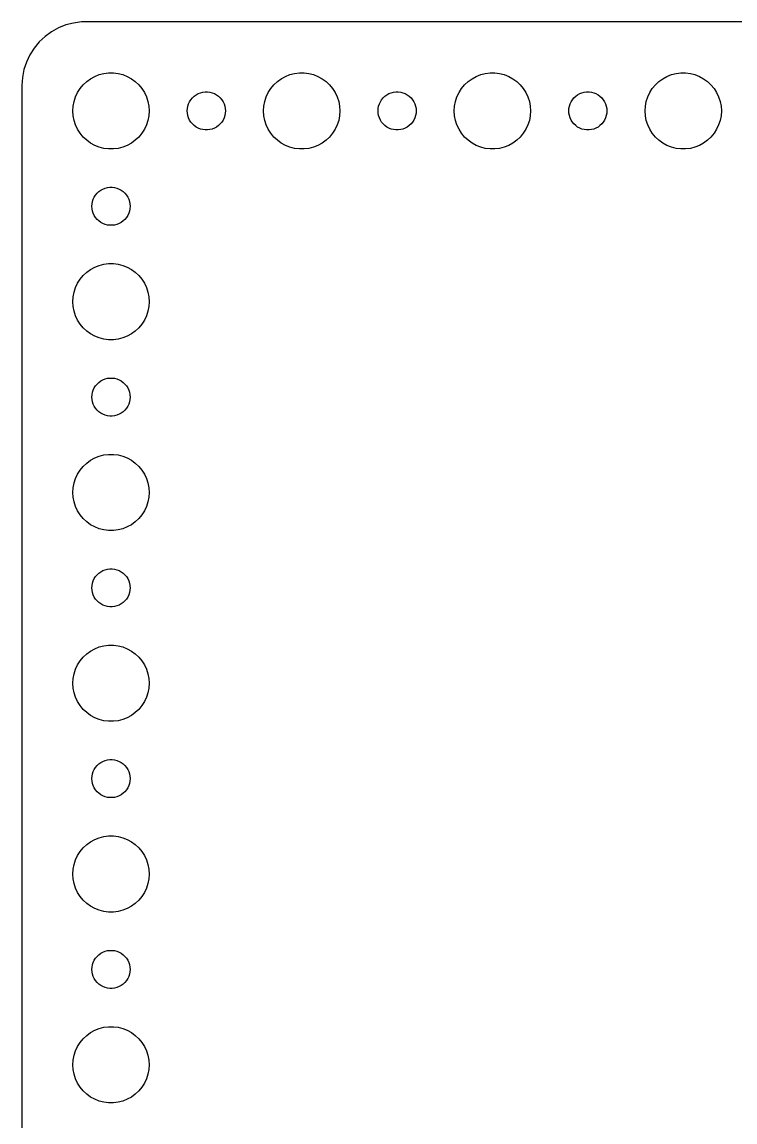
# Model space of a CAD drawing. Header units: metres. Extents: x -112 to 112, y -82 to 82.
# Drawn here: x -112 to -55.9, y -4.5 to 82 of the extents above; entities that cross this region are included whole.
import ezdxf

# ---------------------------------------------------------------- set-up
doc = ezdxf.new("R2010")
doc.units = ezdxf.units.M

msp = doc.modelspace()

# ---------------------------------------------------------------- linework, layer by layer
for p, q in [((-109.129, 81.5241), (-109.679, 81.2216)), ((-108.545, 81.7553), (-109.129, 81.5241)), ((-107.937, 81.9114), (-108.545, 81.7553)), ((-107.314, 81.9901), (-107.937, 81.9114)), ((107.314, 81.9901), (-107.314, 81.9901)), ((-110.187, 80.8526), (-110.645, 80.4227)), ((-109.679, 81.2216), (-110.187, 80.8526)), ((-111.045, 79.9389), (-111.382, 79.4088)), ((-110.645, 80.4227), (-111.045, 79.9389)), ((-111.649, 78.8406), (-111.843, 78.2434)), ((-111.382, 79.4088), (-111.649, 78.8406)), ((-111.843, 78.2434), (-111.961, 77.6267)), ((-106.277, 77.7145), (-105.927, 77.8532)), ((-105.927, 77.8532), (-105.562, 77.9469)), ((-105.562, 77.9469), (-105.188, 77.9941)), ((-105.188, 77.9941), (-104.812, 77.9941)), ((-104.812, 77.9941), (-104.438, 77.9469)), ((-104.438, 77.9469), (-104.073, 77.8532)), ((-104.073, 77.8532), (-103.723, 77.7145)), ((-91.2773, 77.7145), (-90.927, 77.8532)), ((-90.927, 77.8532), (-90.5621, 77.9469)), ((-90.5621, 77.9469), (-90.1884, 77.9941)), ((-90.1884, 77.9941), (-89.8116, 77.9941)), ((-89.8116, 77.9941), (-89.4379, 77.9469)), ((-89.4379, 77.9469), (-89.073, 77.8532)), ((-89.073, 77.8532), (-88.7227, 77.7145)), ((-76.2773, 77.7145), (-75.927, 77.8532)), ((-75.927, 77.8532), (-75.5621, 77.9469)), ((-75.5621, 77.9469), (-75.1884, 77.9941)), ((-75.1884, 77.9941), (-74.8116, 77.9941)), ((-74.8116, 77.9941), (-74.4379, 77.9469)), ((-74.4379, 77.9469), (-74.073, 77.8532)), ((-74.073, 77.8532), (-73.7227, 77.7145)), ((-61.2773, 77.7145), (-60.927, 77.8532)), ((-60.927, 77.8532), (-60.5621, 77.9469)), ((-60.5621, 77.9469), (-60.1884, 77.9941)), ((-60.1884, 77.9941), (-59.8116, 77.9941)), ((-59.8116, 77.9941), (-59.4379, 77.9469)), ((-59.4379, 77.9469), (-59.0729, 77.8532)), ((-59.0729, 77.8532), (-58.7227, 77.7145)), ((-111.961, 77.6267), (-112, 77)), ((-112, 77), (-112, -77)), ((-107.427, 76.7634), (-107.187, 77.0536)), ((-107.187, 77.0536), (-106.912, 77.3115)), ((-106.912, 77.3115), (-106.607, 77.533)), ((-106.607, 77.533), (-106.277, 77.7145)), ((-103.723, 77.7145), (-103.393, 77.533)), ((-103.393, 77.533), (-103.088, 77.3115)), ((-103.088, 77.3115), (-102.813, 77.0536)), ((-102.813, 77.0536), (-102.573, 76.7634)), ((-92.427, 76.7634), (-92.1869, 77.0536)), ((-92.1869, 77.0536), (-91.9123, 77.3115)), ((-91.9123, 77.3115), (-91.6075, 77.533)), ((-91.6075, 77.533), (-91.2773, 77.7145)), ((-88.7227, 77.7145), (-88.3925, 77.533)), ((-88.3925, 77.533), (-88.0877, 77.3115)), ((-88.0877, 77.3115), (-87.8131, 77.0536)), ((-87.8131, 77.0536), (-87.573, 76.7634)), ((-77.427, 76.7634), (-77.1869, 77.0536)), ((-77.1869, 77.0536), (-76.9123, 77.3115)), ((-76.9123, 77.3115), (-76.6075, 77.533)), ((-76.6075, 77.533), (-76.2773, 77.7145)), ((-73.7227, 77.7145), (-73.3925, 77.533)), ((-73.3925, 77.533), (-73.0877, 77.3115)), ((-73.0877, 77.3115), (-72.8131, 77.0536)), ((-72.8131, 77.0536), (-72.573, 76.7634)), ((-62.427, 76.7634), (-62.1869, 77.0536)), ((-62.1869, 77.0536), (-61.9123, 77.3115)), ((-61.9123, 77.3115), (-61.6075, 77.533)), ((-61.6075, 77.533), (-61.2773, 77.7145)), ((-58.7227, 77.7145), (-58.3925, 77.533)), ((-58.3925, 77.533), (-58.0877, 77.3115)), ((-58.0877, 77.3115), (-57.8131, 77.0536)), ((-57.8131, 77.0536), (-57.5729, 76.7634)), ((-107.789, 76.1044), (-107.629, 76.4453)), ((-107.629, 76.4453), (-107.427, 76.7634)), ((-102.573, 76.7634), (-102.371, 76.4453)), ((-102.371, 76.4453), (-102.211, 76.1044)), ((-98.5934, 76.0268), (-98.4561, 76.1558)), ((-98.4561, 76.1558), (-98.3037, 76.2665)), ((-98.3037, 76.2665), (-98.1387, 76.3572)), ((-98.1387, 76.3572), (-97.9635, 76.4266)), ((-97.9635, 76.4266), (-97.7811, 76.4734)), ((-97.7811, 76.4734), (-97.5942, 76.497)), ((-97.5942, 76.497), (-97.4058, 76.497)), ((-97.4058, 76.497), (-97.2189, 76.4734)), ((-97.2189, 76.4734), (-97.0365, 76.4266)), ((-97.0365, 76.4266), (-96.8613, 76.3572)), ((-96.8613, 76.3572), (-96.6963, 76.2665)), ((-96.6963, 76.2665), (-96.5439, 76.1558)), ((-96.5439, 76.1558), (-96.4065, 76.0268)), ((-92.7893, 76.1044), (-92.6289, 76.4453)), ((-92.6289, 76.4453), (-92.427, 76.7634)), ((-87.573, 76.7634), (-87.3711, 76.4453)), ((-87.3711, 76.4453), (-87.2107, 76.1044)), ((-83.5934, 76.0268), (-83.4561, 76.1558)), ((-83.4561, 76.1558), (-83.3037, 76.2665)), ((-83.3037, 76.2665), (-83.1387, 76.3572)), ((-83.1387, 76.3572), (-82.9635, 76.4266)), ((-82.9635, 76.4266), (-82.7811, 76.4734)), ((-82.7811, 76.4734), (-82.5942, 76.497)), ((-82.5942, 76.497), (-82.4058, 76.497)), ((-82.4058, 76.497), (-82.2189, 76.4734)), ((-82.2189, 76.4734), (-82.0365, 76.4266)), ((-82.0365, 76.4266), (-81.8613, 76.3572)), ((-81.8613, 76.3572), (-81.6963, 76.2665)), ((-81.6963, 76.2665), (-81.5439, 76.1558)), ((-81.5439, 76.1558), (-81.4065, 76.0268)), ((-77.7893, 76.1044), (-77.6289, 76.4453)), ((-77.6289, 76.4453), (-77.427, 76.7634)), ((-72.573, 76.7634), (-72.3711, 76.4453)), ((-72.3711, 76.4453), (-72.2107, 76.1044)), ((-68.5934, 76.0268), (-68.4561, 76.1558)), ((-68.4561, 76.1558), (-68.3037, 76.2665)), ((-68.3037, 76.2665), (-68.1387, 76.3572)), ((-68.1387, 76.3572), (-67.9635, 76.4266)), ((-67.9635, 76.4266), (-67.7811, 76.4734)), ((-67.7811, 76.4734), (-67.5942, 76.497)), ((-67.5942, 76.497), (-67.4058, 76.497)), ((-67.4058, 76.497), (-67.2189, 76.4734)), ((-67.2189, 76.4734), (-67.0365, 76.4266)), ((-67.0365, 76.4266), (-66.8613, 76.3572)), ((-66.8613, 76.3572), (-66.6963, 76.2665)), ((-66.6963, 76.2665), (-66.5439, 76.1558)), ((-66.5439, 76.1558), (-66.4065, 76.0268)), ((-62.7893, 76.1044), (-62.6289, 76.4453)), ((-62.6289, 76.4453), (-62.427, 76.7634)), ((-57.5729, 76.7634), (-57.3711, 76.4453)), ((-57.3711, 76.4453), (-57.2107, 76.1044)), ((-108, 75), (-107.976, 75.376)), ((-107.976, 75.376), (-107.906, 75.7461)), ((-107.906, 75.7461), (-107.789, 76.1044)), ((-102.211, 76.1044), (-102.094, 75.7461)), ((-102.094, 75.7461), (-102.024, 75.376)), ((-102.024, 75.376), (-102, 75)), ((-98.9882, 75.188), (-98.9529, 75.373)), ((-98.9529, 75.373), (-98.8947, 75.5522)), ((-98.8947, 75.5522), (-98.8145, 75.7226)), ((-98.8145, 75.7226), (-98.7135, 75.8817)), ((-98.7135, 75.8817), (-98.5934, 76.0268)), ((-96.4065, 76.0268), (-96.2865, 75.8817)), ((-96.2865, 75.8817), (-96.1855, 75.7226)), ((-96.1855, 75.7226), (-96.1053, 75.5522)), ((-96.1053, 75.5522), (-96.0471, 75.373)), ((-96.0471, 75.373), (-96.0118, 75.188)), ((-93, 75), (-92.9763, 75.376)), ((-92.9763, 75.376), (-92.9057, 75.7461)), ((-92.9057, 75.7461), (-92.7893, 76.1044)), ((-87.2107, 76.1044), (-87.0943, 75.7461)), ((-87.0943, 75.7461), (-87.0237, 75.376)), ((-87.0237, 75.376), (-87, 75)), ((-83.9882, 75.188), (-83.9529, 75.373)), ((-83.9529, 75.373), (-83.8947, 75.5522)), ((-83.8947, 75.5522), (-83.8145, 75.7226)), ((-83.8145, 75.7226), (-83.7135, 75.8817)), ((-83.7135, 75.8817), (-83.5934, 76.0268)), ((-81.4065, 76.0268), (-81.2865, 75.8817)), ((-81.2865, 75.8817), (-81.1855, 75.7226)), ((-81.1855, 75.7226), (-81.1053, 75.5522)), ((-81.1053, 75.5522), (-81.0471, 75.373)), ((-81.0471, 75.373), (-81.0118, 75.188)), ((-78, 75), (-77.9763, 75.376)), ((-77.9763, 75.376), (-77.9057, 75.7461)), ((-77.9057, 75.7461), (-77.7893, 76.1044)), ((-72.2107, 76.1044), (-72.0943, 75.7461)), ((-72.0943, 75.7461), (-72.0237, 75.376)), ((-72.0237, 75.376), (-72, 75)), ((-68.9882, 75.188), (-68.9529, 75.373)), ((-68.9529, 75.373), (-68.8947, 75.5522)), ((-68.8947, 75.5522), (-68.8145, 75.7226)), ((-68.8145, 75.7226), (-68.7135, 75.8817)), ((-68.7135, 75.8817), (-68.5934, 76.0268)), ((-66.4065, 76.0268), (-66.2865, 75.8817)), ((-66.2865, 75.8817), (-66.1855, 75.7226)), ((-66.1855, 75.7226), (-66.1053, 75.5522)), ((-66.1053, 75.5522), (-66.0471, 75.373)), ((-66.0471, 75.373), (-66.0118, 75.188)), ((-63, 75), (-62.9763, 75.376)), ((-62.9763, 75.376), (-62.9057, 75.7461)), ((-62.9057, 75.7461), (-62.7893, 76.1044)), ((-57.2107, 76.1044), (-57.0942, 75.7461)), ((-57.0942, 75.7461), (-57.0237, 75.376)), ((-57.0237, 75.376), (-57, 75)), ((-107.976, 74.624), (-108, 75)), ((-107.906, 74.2539), (-107.976, 74.624)), ((-102.024, 74.624), (-102.094, 74.2539)), ((-102, 75), (-102.024, 74.624)), ((-99, 75), (-98.9882, 75.188)), ((-98.9882, 74.812), (-99, 75)), ((-98.9529, 74.627), (-98.9882, 74.812)), ((-98.8947, 74.4478), (-98.9529, 74.627)), ((-98.8145, 74.2774), (-98.8947, 74.4478)), ((-96.1053, 74.4478), (-96.1855, 74.2774)), ((-96.0471, 74.627), (-96.1053, 74.4478)), ((-96.0118, 74.812), (-96.0471, 74.627)), ((-96.0118, 75.188), (-96, 75)), ((-96, 75), (-96.0118, 74.812)), ((-92.9763, 74.624), (-93, 75)), ((-92.9057, 74.2539), (-92.9763, 74.624)), ((-87.0237, 74.624), (-87.0943, 74.2539)), ((-87, 75), (-87.0237, 74.624)), ((-84, 75), (-83.9882, 75.188)), ((-83.9882, 74.812), (-84, 75)), ((-83.9529, 74.627), (-83.9882, 74.812)), ((-83.8947, 74.4478), (-83.9529, 74.627)), ((-83.8145, 74.2774), (-83.8947, 74.4478)), ((-81.1053, 74.4478), (-81.1855, 74.2774)), ((-81.0471, 74.627), (-81.1053, 74.4478)), ((-81.0118, 74.812), (-81.0471, 74.627)), ((-81.0118, 75.188), (-81, 75)), ((-81, 75), (-81.0118, 74.812)), ((-77.9763, 74.624), (-78, 75)), ((-77.9057, 74.2539), (-77.9763, 74.624)), ((-72.0237, 74.624), (-72.0943, 74.2539)), ((-72, 75), (-72.0237, 74.624)), ((-69, 75), (-68.9882, 75.188)), ((-68.9882, 74.812), (-69, 75)), ((-68.9529, 74.627), (-68.9882, 74.812)), ((-68.8947, 74.4478), (-68.9529, 74.627)), ((-68.8145, 74.2774), (-68.8947, 74.4478)), ((-66.1053, 74.4478), (-66.1855, 74.2774)), ((-66.0471, 74.627), (-66.1053, 74.4478)), ((-66.0118, 74.812), (-66.0471, 74.627)), ((-66.0118, 75.188), (-66, 75)), ((-66, 75), (-66.0118, 74.812)), ((-62.9763, 74.624), (-63, 75)), ((-62.9057, 74.2539), (-62.9763, 74.624)), ((-57.0237, 74.624), (-57.0942, 74.2539)), ((-57, 75), (-57.0237, 74.624)), ((-107.789, 73.8956), (-107.906, 74.2539)), ((-107.629, 73.5547), (-107.789, 73.8956)), ((-107.427, 73.2366), (-107.629, 73.5547)), ((-102.371, 73.5547), (-102.573, 73.2366)), ((-102.211, 73.8956), (-102.371, 73.5547)), ((-102.094, 74.2539), (-102.211, 73.8956)), ((-98.7135, 74.1183), (-98.8145, 74.2774)), ((-98.5934, 73.9732), (-98.7135, 74.1183)), ((-98.4561, 73.8442), (-98.5934, 73.9732)), ((-98.3037, 73.7335), (-98.4561, 73.8442)), ((-98.1387, 73.6428), (-98.3037, 73.7335)), ((-97.9635, 73.5734), (-98.1387, 73.6428)), ((-97.7811, 73.5266), (-97.9635, 73.5734)), ((-97.5942, 73.503), (-97.7811, 73.5266)), ((-97.2189, 73.5266), (-97.4058, 73.503)), ((-97.0365, 73.5734), (-97.2189, 73.5266)), ((-96.8613, 73.6428), (-97.0365, 73.5734)), ((-96.6963, 73.7335), (-96.8613, 73.6428)), ((-96.5439, 73.8442), (-96.6963, 73.7335)), ((-96.4065, 73.9732), (-96.5439, 73.8442)), ((-96.2865, 74.1183), (-96.4065, 73.9732)), ((-96.1855, 74.2774), (-96.2865, 74.1183)), ((-92.7893, 73.8956), (-92.9057, 74.2539)), ((-92.6289, 73.5547), (-92.7893, 73.8956)), ((-92.427, 73.2366), (-92.6289, 73.5547)), ((-87.3711, 73.5547), (-87.573, 73.2366)), ((-87.2107, 73.8956), (-87.3711, 73.5547)), ((-87.0943, 74.2539), (-87.2107, 73.8956)), ((-83.7135, 74.1183), (-83.8145, 74.2774)), ((-83.5934, 73.9732), (-83.7135, 74.1183)), ((-83.4561, 73.8442), (-83.5934, 73.9732)), ((-83.3037, 73.7335), (-83.4561, 73.8442)), ((-83.1387, 73.6428), (-83.3037, 73.7335)), ((-82.9635, 73.5734), (-83.1387, 73.6428)), ((-82.7811, 73.5266), (-82.9635, 73.5734)), ((-82.5942, 73.503), (-82.7811, 73.5266)), ((-82.2189, 73.5266), (-82.4058, 73.503)), ((-82.0365, 73.5734), (-82.2189, 73.5266)), ((-81.8613, 73.6428), (-82.0365, 73.5734)), ((-81.6963, 73.7335), (-81.8613, 73.6428)), ((-81.5439, 73.8442), (-81.6963, 73.7335)), ((-81.4065, 73.9732), (-81.5439, 73.8442)), ((-81.2865, 74.1183), (-81.4065, 73.9732)), ((-81.1855, 74.2774), (-81.2865, 74.1183)), ((-77.7893, 73.8956), (-77.9057, 74.2539)), ((-77.6289, 73.5547), (-77.7893, 73.8956)), ((-77.427, 73.2366), (-77.6289, 73.5547)), ((-72.3711, 73.5547), (-72.573, 73.2366)), ((-72.2107, 73.8956), (-72.3711, 73.5547)), ((-72.0943, 74.2539), (-72.2107, 73.8956)), ((-68.7135, 74.1183), (-68.8145, 74.2774)), ((-68.5934, 73.9732), (-68.7135, 74.1183)), ((-68.4561, 73.8442), (-68.5934, 73.9732)), ((-68.3037, 73.7335), (-68.4561, 73.8442)), ((-68.1387, 73.6428), (-68.3037, 73.7335)), ((-67.9635, 73.5734), (-68.1387, 73.6428)), ((-67.7811, 73.5266), (-67.9635, 73.5734)), ((-67.5942, 73.503), (-67.7811, 73.5266)), ((-67.2189, 73.5266), (-67.4058, 73.503)), ((-67.0365, 73.5734), (-67.2189, 73.5266)), ((-66.8613, 73.6428), (-67.0365, 73.5734)), ((-66.6963, 73.7335), (-66.8613, 73.6428)), ((-66.5439, 73.8442), (-66.6963, 73.7335)), ((-66.4065, 73.9732), (-66.5439, 73.8442)), ((-66.2865, 74.1183), (-66.4065, 73.9732)), ((-66.1855, 74.2774), (-66.2865, 74.1183)), ((-62.7893, 73.8956), (-62.9057, 74.2539)), ((-62.6289, 73.5547), (-62.7893, 73.8956)), ((-62.427, 73.2366), (-62.6289, 73.5547)), ((-57.3711, 73.5547), (-57.5729, 73.2366)), ((-57.2107, 73.8956), (-57.3711, 73.5547)), ((-57.0942, 74.2539), (-57.2107, 73.8956)), ((-107.187, 72.9464), (-107.427, 73.2366)), ((-106.912, 72.6885), (-107.187, 72.9464)), ((-106.607, 72.467), (-106.912, 72.6885)), ((-103.088, 72.6885), (-103.393, 72.467)), ((-102.813, 72.9464), (-103.088, 72.6885)), ((-102.573, 73.2366), (-102.813, 72.9464)), ((-97.4058, 73.503), (-97.5942, 73.503)), ((-92.1869, 72.9464), (-92.427, 73.2366)), ((-91.9123, 72.6885), (-92.1869, 72.9464)), ((-91.6075, 72.467), (-91.9123, 72.6885)), ((-88.0877, 72.6885), (-88.3925, 72.467)), ((-87.8131, 72.9464), (-88.0877, 72.6885)), ((-87.573, 73.2366), (-87.8131, 72.9464)), ((-82.4058, 73.503), (-82.5942, 73.503)), ((-77.1869, 72.9464), (-77.427, 73.2366)), ((-76.9123, 72.6885), (-77.1869, 72.9464)), ((-76.6075, 72.467), (-76.9123, 72.6885)), ((-73.0877, 72.6885), (-73.3925, 72.467)), ((-72.8131, 72.9464), (-73.0877, 72.6885)), ((-72.573, 73.2366), (-72.8131, 72.9464)), ((-67.4058, 73.503), (-67.5942, 73.503)), ((-62.1869, 72.9464), (-62.427, 73.2366)), ((-61.9123, 72.6885), (-62.1869, 72.9464)), ((-61.6075, 72.467), (-61.9123, 72.6885)), ((-58.0877, 72.6885), (-58.3925, 72.467)), ((-57.8131, 72.9464), (-58.0877, 72.6885)), ((-57.5729, 73.2366), (-57.8131, 72.9464)), ((-106.277, 72.2855), (-106.607, 72.467)), ((-105.927, 72.1468), (-106.277, 72.2855)), ((-105.562, 72.0531), (-105.927, 72.1468)), ((-105.188, 72.0059), (-105.562, 72.0531)), ((-104.812, 72.0059), (-105.188, 72.0059)), ((-104.438, 72.0531), (-104.812, 72.0059)), ((-104.073, 72.1468), (-104.438, 72.0531)), ((-103.723, 72.2855), (-104.073, 72.1468)), ((-103.393, 72.467), (-103.723, 72.2855)), ((-91.2773, 72.2855), (-91.6075, 72.467)), ((-90.927, 72.1468), (-91.2773, 72.2855)), ((-90.5621, 72.0531), (-90.927, 72.1468)), ((-90.1884, 72.0059), (-90.5621, 72.0531)), ((-89.8116, 72.0059), (-90.1884, 72.0059)), ((-89.4379, 72.0531), (-89.8116, 72.0059)), ((-89.073, 72.1468), (-89.4379, 72.0531)), ((-88.7227, 72.2855), (-89.073, 72.1468)), ((-88.3925, 72.467), (-88.7227, 72.2855)), ((-76.2773, 72.2855), (-76.6075, 72.467)), ((-75.927, 72.1468), (-76.2773, 72.2855)), ((-75.5621, 72.0531), (-75.927, 72.1468)), ((-75.1884, 72.0059), (-75.5621, 72.0531)), ((-74.8116, 72.0059), (-75.1884, 72.0059)), ((-74.4379, 72.0531), (-74.8116, 72.0059)), ((-74.073, 72.1468), (-74.4379, 72.0531)), ((-73.7227, 72.2855), (-74.073, 72.1468)), ((-73.3925, 72.467), (-73.7227, 72.2855)), ((-61.2773, 72.2855), (-61.6075, 72.467)), ((-60.927, 72.1468), (-61.2773, 72.2855)), ((-60.5621, 72.0531), (-60.927, 72.1468)), ((-60.1884, 72.0059), (-60.5621, 72.0531)), ((-59.8116, 72.0059), (-60.1884, 72.0059)), ((-59.4379, 72.0531), (-59.8116, 72.0059)), ((-59.0729, 72.1468), (-59.4379, 72.0531)), ((-58.7227, 72.2855), (-59.0729, 72.1468)), ((-58.3925, 72.467), (-58.7227, 72.2855)), ((-106.314, 68.2226), (-106.214, 68.3817)), ((-106.214, 68.3817), (-106.093, 68.5268)), ((-106.093, 68.5268), (-105.956, 68.6558)), ((-105.956, 68.6558), (-105.804, 68.7665)), ((-105.804, 68.7665), (-105.639, 68.8572)), ((-105.639, 68.8572), (-105.464, 68.9266)), ((-105.464, 68.9266), (-105.281, 68.9734)), ((-105.281, 68.9734), (-105.094, 68.997)), ((-105.094, 68.997), (-104.906, 68.997)), ((-104.906, 68.997), (-104.719, 68.9734)), ((-104.719, 68.9734), (-104.536, 68.9266)), ((-104.536, 68.9266), (-104.361, 68.8572)), ((-104.361, 68.8572), (-104.196, 68.7665)), ((-104.196, 68.7665), (-104.044, 68.6558)), ((-104.044, 68.6558), (-103.907, 68.5268)), ((-103.907, 68.5268), (-103.786, 68.3817)), ((-103.786, 68.3817), (-103.686, 68.2226)), ((-106.5, 67.5), (-106.488, 67.688)), ((-106.488, 67.312), (-106.5, 67.5)), ((-106.488, 67.688), (-106.453, 67.873)), ((-106.453, 67.873), (-106.395, 68.0522)), ((-106.395, 68.0522), (-106.314, 68.2226)), ((-103.686, 68.2226), (-103.605, 68.0522)), ((-103.605, 68.0522), (-103.547, 67.873)), ((-103.547, 67.873), (-103.512, 67.688)), ((-103.512, 67.688), (-103.5, 67.5)), ((-103.5, 67.5), (-103.512, 67.312)), ((-106.453, 67.127), (-106.488, 67.312)), ((-106.395, 66.9478), (-106.453, 67.127)), ((-106.314, 66.7774), (-106.395, 66.9478)), ((-106.214, 66.6183), (-106.314, 66.7774)), ((-106.093, 66.4732), (-106.214, 66.6183)), ((-103.786, 66.6183), (-103.907, 66.4732)), ((-103.686, 66.7774), (-103.786, 66.6183)), ((-103.605, 66.9478), (-103.686, 66.7774)), ((-103.547, 67.127), (-103.605, 66.9478)), ((-103.512, 67.312), (-103.547, 67.127)), ((-105.956, 66.3442), (-106.093, 66.4732)), ((-105.804, 66.2335), (-105.956, 66.3442)), ((-105.639, 66.1428), (-105.804, 66.2335)), ((-105.464, 66.0734), (-105.639, 66.1428)), ((-105.281, 66.0266), (-105.464, 66.0734)), ((-105.094, 66.003), (-105.281, 66.0266)), ((-104.906, 66.003), (-105.094, 66.003)), ((-104.719, 66.0266), (-104.906, 66.003)), ((-104.536, 66.0734), (-104.719, 66.0266)), ((-104.361, 66.1428), (-104.536, 66.0734)), ((-104.196, 66.2335), (-104.361, 66.1428)), ((-104.044, 66.3442), (-104.196, 66.2335)), ((-103.907, 66.4732), (-104.044, 66.3442)), ((-107.187, 62.0536), (-106.912, 62.3115)), ((-106.912, 62.3115), (-106.607, 62.533)), ((-106.607, 62.533), (-106.277, 62.7145)), ((-106.277, 62.7145), (-105.927, 62.8532)), ((-105.927, 62.8532), (-105.562, 62.9469)), ((-105.562, 62.9469), (-105.188, 62.9941)), ((-105.188, 62.9941), (-104.812, 62.9941)), ((-104.812, 62.9941), (-104.438, 62.9469)), ((-104.438, 62.9469), (-104.073, 62.8532)), ((-104.073, 62.8532), (-103.723, 62.7145)), ((-103.723, 62.7145), (-103.393, 62.533)), ((-103.393, 62.533), (-103.088, 62.3115)), ((-103.088, 62.3115), (-102.813, 62.0536)), ((-107.789, 61.1044), (-107.629, 61.4453)), ((-107.629, 61.4453), (-107.427, 61.7634)), ((-107.427, 61.7634), (-107.187, 62.0536)), ((-102.813, 62.0536), (-102.573, 61.7634)), ((-102.573, 61.7634), (-102.371, 61.4453)), ((-102.371, 61.4453), (-102.211, 61.1044)), ((-107.976, 60.376), (-107.906, 60.7461)), ((-107.906, 60.7461), (-107.789, 61.1044)), ((-102.211, 61.1044), (-102.094, 60.7461)), ((-102.094, 60.7461), (-102.024, 60.376)), ((-108, 60), (-107.976, 60.376)), ((-107.976, 59.624), (-108, 60)), ((-102.024, 60.376), (-102, 60)), ((-102, 60), (-102.024, 59.624)), ((-107.906, 59.2539), (-107.976, 59.624)), ((-107.789, 58.8956), (-107.906, 59.2539)), ((-107.629, 58.5547), (-107.789, 58.8956)), ((-102.211, 58.8956), (-102.371, 58.5547)), ((-102.094, 59.2539), (-102.211, 58.8956)), ((-102.024, 59.624), (-102.094, 59.2539)), ((-107.427, 58.2366), (-107.629, 58.5547)), ((-107.187, 57.9464), (-107.427, 58.2366)), ((-102.573, 58.2366), (-102.813, 57.9464)), ((-102.371, 58.5547), (-102.573, 58.2366)), ((-106.912, 57.6885), (-107.187, 57.9464)), ((-106.607, 57.467), (-106.912, 57.6885)), ((-106.277, 57.2855), (-106.607, 57.467)), ((-105.927, 57.1468), (-106.277, 57.2855)), ((-105.562, 57.0531), (-105.927, 57.1468)), ((-104.073, 57.1468), (-104.438, 57.0531)), ((-103.723, 57.2855), (-104.073, 57.1468)), ((-103.393, 57.467), (-103.723, 57.2855)), ((-103.088, 57.6885), (-103.393, 57.467)), ((-102.813, 57.9464), (-103.088, 57.6885)), ((-105.188, 57.0059), (-105.562, 57.0531)), ((-104.812, 57.0059), (-105.188, 57.0059)), ((-104.438, 57.0531), (-104.812, 57.0059)), ((-106.093, 53.5268), (-105.956, 53.6558)), ((-105.956, 53.6558), (-105.804, 53.7665)), ((-105.804, 53.7665), (-105.639, 53.8572)), ((-105.639, 53.8572), (-105.464, 53.9266)), ((-105.464, 53.9266), (-105.281, 53.9734)), ((-105.281, 53.9734), (-105.094, 53.997)), ((-105.094, 53.997), (-104.906, 53.997)), ((-104.906, 53.997), (-104.719, 53.9734)), ((-104.719, 53.9734), (-104.536, 53.9266)), ((-104.536, 53.9266), (-104.361, 53.8572)), ((-104.361, 53.8572), (-104.196, 53.7665)), ((-104.196, 53.7665), (-104.044, 53.6558)), ((-104.044, 53.6558), (-103.907, 53.5268)), ((-106.488, 52.688), (-106.453, 52.873)), ((-106.453, 52.873), (-106.395, 53.0522)), ((-106.395, 53.0522), (-106.314, 53.2226)), ((-106.314, 53.2226), (-106.214, 53.3817)), ((-106.214, 53.3817), (-106.093, 53.5268)), ((-103.907, 53.5268), (-103.786, 53.3817)), ((-103.786, 53.3817), (-103.686, 53.2226)), ((-103.686, 53.2226), (-103.605, 53.0522)), ((-103.605, 53.0522), (-103.547, 52.873)), ((-103.547, 52.873), (-103.512, 52.688)), ((-106.5, 52.5), (-106.488, 52.688)), ((-106.488, 52.312), (-106.5, 52.5)), ((-106.453, 52.127), (-106.488, 52.312)), ((-106.395, 51.9478), (-106.453, 52.127)), ((-106.314, 51.7774), (-106.395, 51.9478)), ((-103.605, 51.9478), (-103.686, 51.7774)), ((-103.547, 52.127), (-103.605, 51.9478)), ((-103.512, 52.312), (-103.547, 52.127)), ((-103.512, 52.688), (-103.5, 52.5)), ((-103.5, 52.5), (-103.512, 52.312)), ((-106.214, 51.6183), (-106.314, 51.7774)), ((-106.093, 51.4732), (-106.214, 51.6183)), ((-105.956, 51.3442), (-106.093, 51.4732)), ((-105.804, 51.2335), (-105.956, 51.3442)), ((-105.639, 51.1428), (-105.804, 51.2335)), ((-105.464, 51.0734), (-105.639, 51.1428)), ((-105.281, 51.0266), (-105.464, 51.0734)), ((-104.536, 51.0734), (-104.719, 51.0266)), ((-104.361, 51.1428), (-104.536, 51.0734)), ((-104.196, 51.2335), (-104.361, 51.1428)), ((-104.044, 51.3442), (-104.196, 51.2335)), ((-103.907, 51.4732), (-104.044, 51.3442)), ((-103.786, 51.6183), (-103.907, 51.4732)), ((-103.686, 51.7774), (-103.786, 51.6183)), ((-105.094, 51.003), (-105.281, 51.0266)), ((-104.906, 51.003), (-105.094, 51.003)), ((-104.719, 51.0266), (-104.906, 51.003)), ((-106.607, 47.533), (-106.277, 47.7145)), ((-106.277, 47.7145), (-105.927, 47.8532)), ((-105.927, 47.8532), (-105.562, 47.9469)), ((-105.562, 47.9469), (-105.188, 47.9941)), ((-105.188, 47.9941), (-104.812, 47.9941)), ((-104.812, 47.9941), (-104.438, 47.9469)), ((-104.438, 47.9469), (-104.073, 47.8532)), ((-104.073, 47.8532), (-103.723, 47.7145)), ((-103.723, 47.7145), (-103.393, 47.533)), ((-107.629, 46.4453), (-107.427, 46.7634)), ((-107.427, 46.7634), (-107.187, 47.0536)), ((-107.187, 47.0536), (-106.912, 47.3115)), ((-106.912, 47.3115), (-106.607, 47.533)), ((-103.393, 47.533), (-103.088, 47.3115)), ((-103.088, 47.3115), (-102.813, 47.0536)), ((-102.813, 47.0536), (-102.573, 46.7634)), ((-102.573, 46.7634), (-102.371, 46.4453)), ((-107.906, 45.7461), (-107.789, 46.1044)), ((-107.789, 46.1044), (-107.629, 46.4453)), ((-102.371, 46.4453), (-102.211, 46.1044)), ((-102.211, 46.1044), (-102.094, 45.7461)), ((-108, 45), (-107.976, 45.376)), ((-107.976, 44.624), (-108, 45)), ((-107.976, 45.376), (-107.906, 45.7461)), ((-102.094, 45.7461), (-102.024, 45.376)), ((-102.024, 45.376), (-102, 45)), ((-102, 45), (-102.024, 44.624)), ((-107.906, 44.2539), (-107.976, 44.624)), ((-107.789, 43.8956), (-107.906, 44.2539)), ((-102.094, 44.2539), (-102.211, 43.8956)), ((-102.024, 44.624), (-102.094, 44.2539)), ((-107.629, 43.5547), (-107.789, 43.8956)), ((-107.427, 43.2366), (-107.629, 43.5547)), ((-102.371, 43.5547), (-102.573, 43.2366)), ((-102.211, 43.8956), (-102.371, 43.5547)), ((-107.187, 42.9464), (-107.427, 43.2366)), ((-106.912, 42.6885), (-107.187, 42.9464)), ((-106.607, 42.467), (-106.912, 42.6885)), ((-106.277, 42.2855), (-106.607, 42.467)), ((-103.393, 42.467), (-103.723, 42.2855)), ((-103.088, 42.6885), (-103.393, 42.467)), ((-102.813, 42.9464), (-103.088, 42.6885)), ((-102.573, 43.2366), (-102.813, 42.9464)), ((-105.927, 42.1468), (-106.277, 42.2855)), ((-105.562, 42.0531), (-105.927, 42.1468)), ((-105.188, 42.0059), (-105.562, 42.0531)), ((-104.812, 42.0059), (-105.188, 42.0059)), ((-104.438, 42.0531), (-104.812, 42.0059)), ((-104.073, 42.1468), (-104.438, 42.0531)), ((-103.723, 42.2855), (-104.073, 42.1468)), ((-105.639, 38.8572), (-105.464, 38.9266)), ((-105.464, 38.9266), (-105.281, 38.9734)), ((-105.281, 38.9734), (-105.094, 38.997)), ((-105.094, 38.997), (-104.906, 38.997)), ((-104.906, 38.997), (-104.719, 38.9734)), ((-104.719, 38.9734), (-104.536, 38.9266)), ((-104.536, 38.9266), (-104.361, 38.8572)), ((-106.395, 38.0522), (-106.314, 38.2226)), ((-106.314, 38.2226), (-106.214, 38.3817)), ((-106.214, 38.3817), (-106.093, 38.5268)), ((-106.093, 38.5268), (-105.956, 38.6558)), ((-105.956, 38.6558), (-105.804, 38.7665)), ((-105.804, 38.7665), (-105.639, 38.8572)), ((-104.361, 38.8572), (-104.196, 38.7665)), ((-104.196, 38.7665), (-104.044, 38.6558)), ((-104.044, 38.6558), (-103.907, 38.5268)), ((-103.907, 38.5268), (-103.786, 38.3817)), ((-103.786, 38.3817), (-103.686, 38.2226)), ((-103.686, 38.2226), (-103.605, 38.0522)), ((-106.5, 37.5), (-106.488, 37.688)), ((-106.488, 37.312), (-106.5, 37.5)), ((-106.488, 37.688), (-106.453, 37.873)), ((-106.453, 37.127), (-106.488, 37.312)), ((-106.453, 37.873), (-106.395, 38.0522)), ((-103.605, 38.0522), (-103.547, 37.873)), ((-103.547, 37.873), (-103.512, 37.688)), ((-103.512, 37.312), (-103.547, 37.127)), ((-103.512, 37.688), (-103.5, 37.5)), ((-103.5, 37.5), (-103.512, 37.312)), ((-106.395, 36.9478), (-106.453, 37.127)), ((-106.314, 36.7774), (-106.395, 36.9478)), ((-106.214, 36.6183), (-106.314, 36.7774)), ((-106.093, 36.4732), (-106.214, 36.6183)), ((-105.956, 36.3442), (-106.093, 36.4732)), ((-105.804, 36.2335), (-105.956, 36.3442)), ((-104.044, 36.3442), (-104.196, 36.2335)), ((-103.907, 36.4732), (-104.044, 36.3442)), ((-103.786, 36.6183), (-103.907, 36.4732)), ((-103.686, 36.7774), (-103.786, 36.6183)), ((-103.605, 36.9478), (-103.686, 36.7774)), ((-103.547, 37.127), (-103.605, 36.9478)), ((-105.639, 36.1428), (-105.804, 36.2335)), ((-105.464, 36.0734), (-105.639, 36.1428)), ((-105.281, 36.0266), (-105.464, 36.0734)), ((-105.094, 36.003), (-105.281, 36.0266)), ((-104.906, 36.003), (-105.094, 36.003)), ((-104.719, 36.0266), (-104.906, 36.003)), ((-104.536, 36.0734), (-104.719, 36.0266)), ((-104.361, 36.1428), (-104.536, 36.0734)), ((-104.196, 36.2335), (-104.361, 36.1428)), ((-105.927, 32.8532), (-105.562, 32.9469)), ((-105.562, 32.9469), (-105.188, 32.9941)), ((-105.188, 32.9941), (-104.812, 32.9941)), ((-104.812, 32.9941), (-104.438, 32.9469)), ((-104.438, 32.9469), (-104.073, 32.8532)), ((-107.427, 31.7634), (-107.187, 32.0536)), ((-107.187, 32.0536), (-106.912, 32.3115)), ((-106.912, 32.3115), (-106.607, 32.533)), ((-106.607, 32.533), (-106.277, 32.7145)), ((-106.277, 32.7145), (-105.927, 32.8532)), ((-104.073, 32.8532), (-103.723, 32.7145)), ((-103.723, 32.7145), (-103.393, 32.533)), ((-103.393, 32.533), (-103.088, 32.3115)), ((-103.088, 32.3115), (-102.813, 32.0536)), ((-102.813, 32.0536), (-102.573, 31.7634)), ((-107.789, 31.1044), (-107.629, 31.4453)), ((-107.629, 31.4453), (-107.427, 31.7634)), ((-102.573, 31.7634), (-102.371, 31.4453)), ((-102.371, 31.4453), (-102.211, 31.1044)), ((-108, 30), (-107.976, 30.376)), ((-107.976, 30.376), (-107.906, 30.7461)), ((-107.906, 30.7461), (-107.789, 31.1044)), ((-102.211, 31.1044), (-102.094, 30.7461)), ((-102.094, 30.7461), (-102.024, 30.376)), ((-102.024, 30.376), (-102, 30)), ((-107.976, 29.624), (-108, 30)), ((-107.906, 29.2539), (-107.976, 29.624)), ((-102.024, 29.624), (-102.094, 29.2539)), ((-102, 30), (-102.024, 29.624)), ((-107.789, 28.8956), (-107.906, 29.2539)), ((-107.629, 28.5547), (-107.789, 28.8956)), ((-107.427, 28.2366), (-107.629, 28.5547)), ((-102.371, 28.5547), (-102.573, 28.2366)), ((-102.211, 28.8956), (-102.371, 28.5547)), ((-102.094, 29.2539), (-102.211, 28.8956)), ((-107.187, 27.9464), (-107.427, 28.2366)), ((-106.912, 27.6884), (-107.187, 27.9464)), ((-106.607, 27.467), (-106.912, 27.6884)), ((-103.088, 27.6884), (-103.393, 27.467)), ((-102.813, 27.9464), (-103.088, 27.6884)), ((-102.573, 28.2366), (-102.813, 27.9464)), ((-106.277, 27.2855), (-106.607, 27.467)), ((-105.927, 27.1468), (-106.277, 27.2855)), ((-105.562, 27.0531), (-105.927, 27.1468)), ((-105.188, 27.0059), (-105.562, 27.0531)), ((-104.812, 27.0059), (-105.188, 27.0059)), ((-104.438, 27.0531), (-104.812, 27.0059)), ((-104.073, 27.1468), (-104.438, 27.0531)), ((-103.723, 27.2855), (-104.073, 27.1468)), ((-103.393, 27.467), (-103.723, 27.2855)), ((-106.314, 23.2226), (-106.214, 23.3817)), ((-106.214, 23.3817), (-106.093, 23.5268)), ((-106.093, 23.5268), (-105.956, 23.6558)), ((-105.956, 23.6558), (-105.804, 23.7665)), ((-105.804, 23.7665), (-105.639, 23.8572)), ((-105.639, 23.8572), (-105.464, 23.9266)), ((-105.464, 23.9266), (-105.281, 23.9734)), ((-105.281, 23.9734), (-105.094, 23.997)), ((-105.094, 23.997), (-104.906, 23.997)), ((-104.906, 23.997), (-104.719, 23.9734)), ((-104.719, 23.9734), (-104.536, 23.9266)), ((-104.536, 23.9266), (-104.361, 23.8572)), ((-104.361, 23.8572), (-104.196, 23.7665)), ((-104.196, 23.7665), (-104.044, 23.6558)), ((-104.044, 23.6558), (-103.907, 23.5268)), ((-103.907, 23.5268), (-103.786, 23.3817)), ((-103.786, 23.3817), (-103.686, 23.2226)), ((-106.5, 22.5), (-106.488, 22.688)), ((-106.488, 22.312), (-106.5, 22.5)), ((-106.488, 22.688), (-106.453, 22.873)), ((-106.453, 22.873), (-106.395, 23.0522)), ((-106.395, 23.0522), (-106.314, 23.2226)), ((-103.686, 23.2226), (-103.605, 23.0522)), ((-103.605, 23.0522), (-103.547, 22.873)), ((-103.547, 22.873), (-103.512, 22.688)), ((-103.512, 22.688), (-103.5, 22.5)), ((-103.5, 22.5), (-103.512, 22.312)), ((-106.453, 22.127), (-106.488, 22.312)), ((-106.395, 21.9478), (-106.453, 22.127)), ((-106.314, 21.7774), (-106.395, 21.9478)), ((-106.214, 21.6183), (-106.314, 21.7774)), ((-103.686, 21.7774), (-103.786, 21.6183)), ((-103.605, 21.9478), (-103.686, 21.7774)), ((-103.547, 22.127), (-103.605, 21.9478)), ((-103.512, 22.312), (-103.547, 22.127)), ((-106.093, 21.4732), (-106.214, 21.6183)), ((-105.956, 21.3442), (-106.093, 21.4732)), ((-105.804, 21.2335), (-105.956, 21.3442)), ((-105.639, 21.1427), (-105.804, 21.2335)), ((-105.464, 21.0734), (-105.639, 21.1427)), ((-105.281, 21.0266), (-105.464, 21.0734)), ((-105.094, 21.003), (-105.281, 21.0266)), ((-104.906, 21.003), (-105.094, 21.003)), ((-104.719, 21.0266), (-104.906, 21.003)), ((-104.536, 21.0734), (-104.719, 21.0266)), ((-104.361, 21.1427), (-104.536, 21.0734)), ((-104.196, 21.2335), (-104.361, 21.1427)), ((-104.044, 21.3442), (-104.196, 21.2335)), ((-103.907, 21.4732), (-104.044, 21.3442)), ((-103.786, 21.6183), (-103.907, 21.4732)), ((-107.187, 17.0536), (-106.912, 17.3115)), ((-106.912, 17.3115), (-106.607, 17.533)), ((-106.607, 17.533), (-106.277, 17.7145)), ((-106.277, 17.7145), (-105.927, 17.8532)), ((-105.927, 17.8532), (-105.562, 17.9469)), ((-105.562, 17.9469), (-105.188, 17.9941)), ((-105.188, 17.9941), (-104.812, 17.9941)), ((-104.812, 17.9941), (-104.438, 17.9469)), ((-104.438, 17.9469), (-104.073, 17.8532)), ((-104.073, 17.8532), (-103.723, 17.7145)), ((-103.723, 17.7145), (-103.393, 17.533)), ((-103.393, 17.533), (-103.088, 17.3115)), ((-103.088, 17.3115), (-102.813, 17.0536)), ((-107.789, 16.1044), (-107.629, 16.4453)), ((-107.629, 16.4453), (-107.427, 16.7634)), ((-107.427, 16.7634), (-107.187, 17.0536)), ((-102.813, 17.0536), (-102.573, 16.7634)), ((-102.573, 16.7634), (-102.371, 16.4453)), ((-102.371, 16.4453), (-102.211, 16.1044)), ((-107.976, 15.376), (-107.906, 15.7461)), ((-107.906, 15.7461), (-107.789, 16.1044)), ((-102.211, 16.1044), (-102.094, 15.7461)), ((-102.094, 15.7461), (-102.024, 15.376)), ((-108, 15), (-107.976, 15.376)), ((-107.976, 14.624), (-108, 15)), ((-102.024, 15.376), (-102, 15)), ((-102, 15), (-102.024, 14.624)), ((-107.906, 14.2539), (-107.976, 14.624)), ((-107.789, 13.8956), (-107.906, 14.2539)), ((-107.629, 13.5547), (-107.789, 13.8956)), ((-102.211, 13.8956), (-102.371, 13.5547)), ((-102.094, 14.2539), (-102.211, 13.8956)), ((-102.024, 14.624), (-102.094, 14.2539)), ((-107.427, 13.2366), (-107.629, 13.5547)), ((-107.187, 12.9464), (-107.427, 13.2366)), ((-102.573, 13.2366), (-102.813, 12.9464)), ((-102.371, 13.5547), (-102.573, 13.2366)), ((-106.912, 12.6884), (-107.187, 12.9464)), ((-106.607, 12.467), (-106.912, 12.6884)), ((-106.277, 12.2855), (-106.607, 12.467)), ((-105.927, 12.1468), (-106.277, 12.2855)), ((-105.562, 12.0531), (-105.927, 12.1468)), ((-104.073, 12.1468), (-104.438, 12.0531)), ((-103.723, 12.2855), (-104.073, 12.1468)), ((-103.393, 12.467), (-103.723, 12.2855)), ((-103.088, 12.6884), (-103.393, 12.467)), ((-102.813, 12.9464), (-103.088, 12.6884)), ((-105.188, 12.0059), (-105.562, 12.0531)), ((-104.812, 12.0059), (-105.188, 12.0059)), ((-104.438, 12.0531), (-104.812, 12.0059)), ((-106.093, 8.52681), (-105.956, 8.65576)), ((-105.956, 8.65576), (-105.804, 8.76648)), ((-105.804, 8.76648), (-105.639, 8.85724)), ((-105.639, 8.85724), (-105.464, 8.92657)), ((-105.464, 8.92657), (-105.281, 8.97342)), ((-105.281, 8.97342), (-105.094, 8.99704)), ((-105.094, 8.99704), (-104.906, 8.99704)), ((-104.906, 8.99704), (-104.719, 8.97342)), ((-104.719, 8.97342), (-104.536, 8.92657)), ((-104.536, 8.92657), (-104.361, 8.85724)), ((-104.361, 8.85724), (-104.196, 8.76648)), ((-104.196, 8.76648), (-104.044, 8.65576)), ((-104.044, 8.65576), (-103.907, 8.52681)), ((-106.488, 7.68799), (-106.453, 7.87303)), ((-106.453, 7.87303), (-106.395, 8.05219)), ((-106.395, 8.05219), (-106.314, 8.22263)), ((-106.314, 8.22263), (-106.214, 8.38167)), ((-106.214, 8.38167), (-106.093, 8.52681)), ((-103.907, 8.52681), (-103.786, 8.38167)), ((-103.786, 8.38167), (-103.686, 8.22263)), ((-103.686, 8.22263), (-103.605, 8.05219)), ((-103.605, 8.05219), (-103.547, 7.87303)), ((-103.547, 7.87303), (-103.512, 7.68799)), ((-106.5, 7.5), (-106.488, 7.68799)), ((-106.488, 7.312), (-106.5, 7.5)), ((-106.453, 7.12695), (-106.488, 7.312)), ((-106.395, 6.9478), (-106.453, 7.12695)), ((-106.314, 6.77736), (-106.395, 6.9478)), ((-103.605, 6.9478), (-103.686, 6.77736)), ((-103.547, 7.12695), (-103.605, 6.9478)), ((-103.512, 7.312), (-103.547, 7.12695)), ((-103.512, 7.68799), (-103.5, 7.5)), ((-103.5, 7.5), (-103.512, 7.312)), ((-106.214, 6.61832), (-106.314, 6.77736)), ((-106.093, 6.47318), (-106.214, 6.61832)), ((-105.956, 6.34422), (-106.093, 6.47318)), ((-105.804, 6.23351), (-105.956, 6.34422)), ((-105.639, 6.14275), (-105.804, 6.23351)), ((-105.464, 6.07341), (-105.639, 6.14275)), ((-105.281, 6.02657), (-105.464, 6.07341)), ((-104.536, 6.07341), (-104.719, 6.02657)), ((-104.361, 6.14275), (-104.536, 6.07341)), ((-104.196, 6.23351), (-104.361, 6.14275)), ((-104.044, 6.34422), (-104.196, 6.23351)), ((-103.907, 6.47318), (-104.044, 6.34422)), ((-103.786, 6.61832), (-103.907, 6.47318)), ((-103.686, 6.77736), (-103.786, 6.61832)), ((-105.094, 6.00294), (-105.281, 6.02657)), ((-104.906, 6.00294), (-105.094, 6.00294)), ((-104.719, 6.02657), (-104.906, 6.00294)), ((-106.607, 2.53297), (-106.277, 2.71448)), ((-106.277, 2.71448), (-105.927, 2.85316)), ((-105.927, 2.85316), (-105.562, 2.94685)), ((-105.562, 2.94685), (-105.188, 2.99408)), ((-105.188, 2.99408), (-104.812, 2.99408)), ((-104.812, 2.99408), (-104.438, 2.94685)), ((-104.438, 2.94685), (-104.073, 2.85316)), ((-104.073, 2.85316), (-103.723, 2.71448)), ((-103.723, 2.71448), (-103.393, 2.53297)), ((-107.629, 1.44525), (-107.427, 1.76335)), ((-107.427, 1.76335), (-107.187, 2.05363)), ((-107.187, 2.05363), (-106.912, 2.31154)), ((-106.912, 2.31154), (-106.607, 2.53297)), ((-103.393, 2.53297), (-103.088, 2.31154)), ((-103.088, 2.31154), (-102.813, 2.05363)), ((-102.813, 2.05363), (-102.573, 1.76335)), ((-102.573, 1.76335), (-102.371, 1.44525)), ((-107.906, 0.74606), (-107.789, 1.10437)), ((-107.789, 1.10437), (-107.629, 1.44525)), ((-102.371, 1.44525), (-102.211, 1.10437)), ((-102.211, 1.10437), (-102.094, 0.74606)), ((-108, 0), (-107.976, 0.37599)), ((-107.976, -0.37599), (-108, 0)), ((-107.976, 0.37599), (-107.906, 0.74606)), ((-102.094, 0.74606), (-102.024, 0.37599)), ((-102.024, 0.37599), (-102, 0)), ((-102, 0), (-102.024, -0.37599)), ((-107.906, -0.74606), (-107.976, -0.37599)), ((-107.789, -1.10437), (-107.906, -0.74606)), ((-102.094, -0.74606), (-102.211, -1.10437)), ((-102.024, -0.37599), (-102.094, -0.74606)), ((-107.629, -1.44525), (-107.789, -1.10437)), ((-107.427, -1.76335), (-107.629, -1.44525)), ((-102.371, -1.44525), (-102.573, -1.76335)), ((-102.211, -1.10437), (-102.371, -1.44525)), ((-107.187, -2.05363), (-107.427, -1.76335)), ((-106.912, -2.31154), (-107.187, -2.05363)), ((-106.607, -2.53297), (-106.912, -2.31154)), ((-106.277, -2.71448), (-106.607, -2.53297)), ((-103.393, -2.53297), (-103.723, -2.71448)), ((-103.088, -2.31154), (-103.393, -2.53297)), ((-102.813, -2.05363), (-103.088, -2.31154)), ((-102.573, -1.76335), (-102.813, -2.05363)), ((-105.927, -2.85316), (-106.277, -2.71448)), ((-105.562, -2.94685), (-105.927, -2.85316)), ((-105.188, -2.99408), (-105.562, -2.94685)), ((-104.812, -2.99408), (-105.188, -2.99408)), ((-104.438, -2.94685), (-104.812, -2.99408)), ((-104.073, -2.85316), (-104.438, -2.94685)), ((-103.723, -2.71448), (-104.073, -2.85316))]:
    msp.add_line(p, q)

doc.saveas('drawing.dxf')
